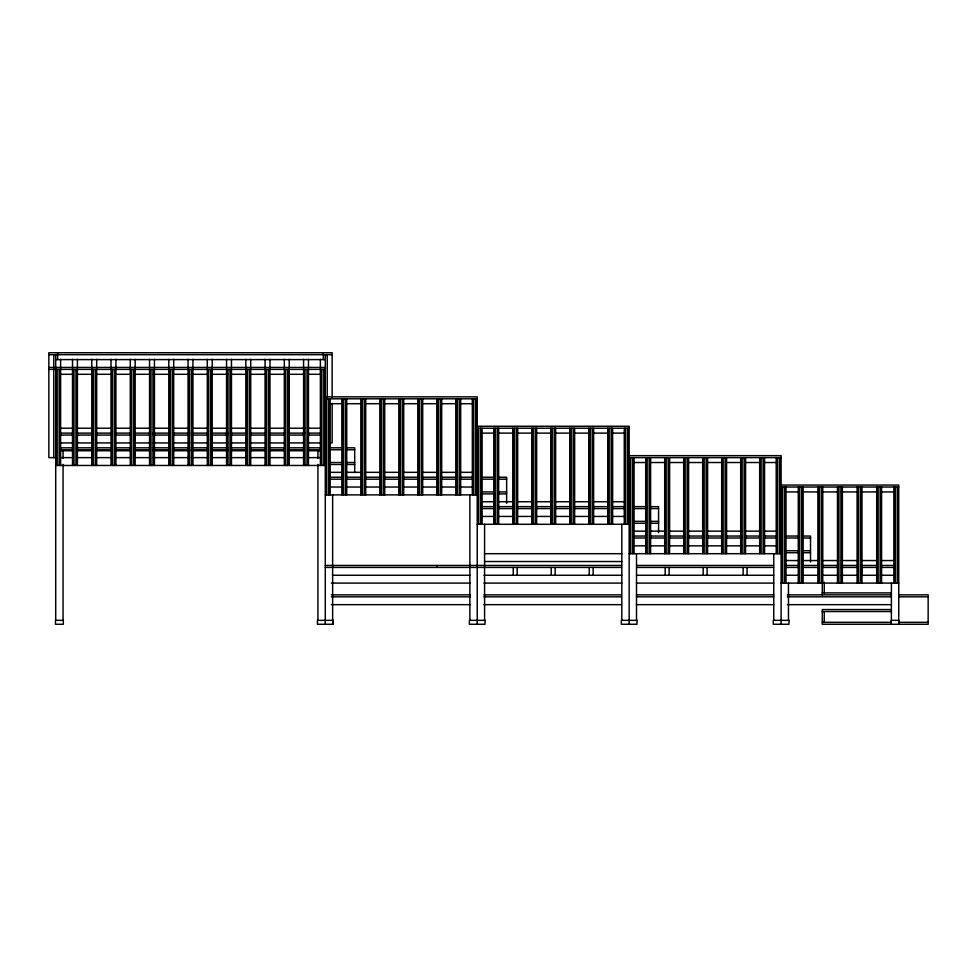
<?xml version="1.0" encoding="UTF-8"?>
<svg xmlns="http://www.w3.org/2000/svg" width="977" height="977" viewBox="0 0 977 977"><rect width="100%" height="100%" fill="white"/><g stroke="black" fill="none" stroke-linecap="round" stroke-linejoin="round"><path stroke-width="1.47" d="M48.85 354.688L332.143 354.688M55.713 359.597L325.28 359.597M48.85 367.437L325.28 367.437M48.85 369.391L325.28 369.391M60.281 374.301L72.469 374.301M77.036 374.301L92.265 374.301M96.833 374.301L112.062 374.301M115.115 374.301L130.344 374.301M134.911 374.301L150.14 374.301M153.181 374.301L169.937 374.301M172.99 374.301L188.219 374.301M191.26 374.301L208.016 374.301M211.056 374.301L227.812 374.301M230.853 374.301L246.094 374.301M250.662 374.301L265.891 374.301M268.931 374.301L284.16 374.301M288.728 374.301L303.969 374.301M308.537 374.301L320.712 374.301M325.28 396.845L477.228 396.845L477.228 624.266M325.28 398.811L477.228 398.811M329.847 403.709L341.999 403.709M346.554 403.709L361.746 403.709M364.787 403.709L379.98 403.709M384.547 403.709L399.74 403.709M402.78 403.709L417.973 403.709M422.528 403.709L437.72 403.709M440.761 403.709L457.48 403.709M460.509 403.709L472.673 403.709M477.228 426.253L629.164 426.253L629.164 624.266M60.269 428.219L72.432 428.219M77 428.219L92.204 428.219M96.772 428.219L111.976 428.219M116.532 428.219L130.222 428.219M134.777 428.219L149.982 428.219M154.549 428.219L169.754 428.219M172.795 428.219L187.999 428.219M192.554 428.219L207.759 428.219M210.8 428.219L227.531 428.219M230.572 428.219L247.303 428.219M250.344 428.219L265.549 428.219M268.59 428.219L285.308 428.219M288.349 428.219L305.08 428.219M308.121 428.219L320.285 428.219M477.228 428.219L629.164 428.219M60.269 433.116L72.469 433.116M77 433.116L92.265 433.116M96.772 433.116L112.062 433.116M115.115 433.116L130.344 433.116M134.777 433.116L150.14 433.116M153.181 433.116L169.937 433.116M172.795 433.116L188.219 433.116M191.26 433.116L208.016 433.116M210.8 433.116L227.812 433.116M230.572 433.116L247.303 433.116M250.344 433.116L265.891 433.116M268.59 433.116L285.308 433.116M288.349 433.116L305.08 433.116M308.121 433.116L320.712 433.116M481.783 433.116L493.935 433.116M498.502 433.116L513.694 433.116M516.735 433.116L531.928 433.116M536.483 433.116L551.675 433.116M554.716 433.116L569.909 433.116M574.464 433.116L589.668 433.116M594.224 433.116L607.902 433.116M612.457 433.116L624.608 433.116M60.281 435.07L72.469 435.07M77.036 435.07L92.265 435.07L92.265 442.923M96.833 435.07L112.062 435.07M115.115 435.07L130.344 435.07M134.911 435.07L150.14 435.07M153.181 435.07L169.937 435.07M172.99 435.07L188.219 435.07M191.26 435.07L208.016 435.07M211.056 435.07L227.812 435.07M230.853 435.07L246.094 435.07M250.662 435.07L265.891 435.07M268.931 435.07L284.16 435.07M303.969 435.07L288.728 435.07L288.74 442.923L303.994 442.923M308.537 435.07L320.712 435.07M60.281 442.923L72.872 442.923M77.036 442.923L92.644 442.923M95.685 442.923L112.416 442.923M115.115 442.923L130.662 442.923M133.702 442.923L150.421 442.923M153.181 442.923L170.193 442.923M172.99 442.923L188.439 442.923M191.26 442.923L208.199 442.923M211.056 442.923L227.812 442.923M230.853 442.923L246.216 442.923L246.302 435.07M250.662 442.923L265.988 442.923M268.931 442.923L284.234 442.923M308.537 442.923L320.725 442.923M329.701 442.923L332.143 442.923L332.143 403.367M60.281 447.82L72.872 447.82M77.036 447.82L92.644 447.82M95.685 447.82L112.416 447.82M115.115 447.82L130.662 447.82M133.702 447.82L150.421 447.82M153.181 447.82L170.193 447.82M172.99 447.82L188.439 447.82M191.26 447.82L208.199 447.82M211.056 447.82L227.812 447.82M230.853 447.82L246.216 447.82M250.662 447.82L265.988 447.82M268.931 447.82L284.234 447.82M288.728 447.82L303.994 447.82M308.537 447.82L320.725 447.82M329.701 447.82L342.927 447.82M345.87 447.82L354.688 447.82L354.688 472.575M60.281 449.774L72.469 449.774M77.036 449.774L92.265 449.774L92.265 457.627L77.036 457.627M96.833 449.774L112.062 449.774M115.115 449.774L130.344 449.774M134.911 449.774L150.14 449.774M153.181 449.774L169.937 449.774M172.99 449.774L188.219 449.774M191.26 449.774L208.016 449.774M211.056 449.774L227.812 449.774M230.853 449.774L246.094 449.774M250.662 449.774L265.891 449.774M268.931 449.774L284.16 449.774M303.969 449.774L288.728 449.774L288.74 457.627L303.969 457.627M308.537 449.774L320.712 449.774M329.701 449.774L342.927 449.774M345.87 449.774L354.688 449.774M60.122 450.763L72.469 450.763M77.036 450.763L92.265 450.763M96.833 450.763L112.062 450.763M115.115 450.763L130.344 450.763M134.911 450.763L150.14 450.763M153.181 450.763L169.937 450.763M172.99 450.763L188.219 450.763M191.26 450.763L208.016 450.763M211.056 450.763L227.812 450.763M230.853 450.763L246.094 450.763M250.662 450.763L265.891 450.763M268.931 450.763L284.16 450.763M288.728 450.763L303.969 450.763M308.537 450.763L320.871 450.763M629.164 455.661L781.111 455.661L781.111 624.266M55.713 457.627L48.85 457.627L48.85 352.734L332.143 352.734L332.143 397.285M60.281 457.627L72.469 457.627M96.833 457.627L112.062 457.627M115.115 457.627L130.344 457.627M134.911 457.627L150.14 457.627M153.181 457.627L169.937 457.627M172.99 457.627L188.219 457.627M191.26 457.627L208.016 457.627M211.056 457.627L227.812 457.627M230.853 457.627L246.094 457.627M250.662 457.627L265.891 457.627M268.931 457.627L284.16 457.627M308.537 457.627L320.712 457.627M629.164 457.627L781.111 457.627M329.701 462.524L342.927 462.524M345.87 462.524L354.688 462.524M633.731 462.524L645.882 462.524M650.438 462.524L664.116 462.524M668.671 462.524L683.863 462.524M688.431 462.524L703.623 462.524M706.664 462.524L721.856 462.524M726.412 462.524L741.604 462.524M744.645 462.524L759.837 462.524M764.393 462.524L776.556 462.524M329.701 464.478L342.927 464.478M345.87 464.478L354.688 464.478M55.713 465.467L325.28 465.467M329.847 472.331L341.999 472.331M346.554 472.331L361.746 472.331M364.787 472.331L379.98 472.331M384.547 472.331L399.74 472.331M402.78 472.331L417.973 472.331M422.528 472.331L437.72 472.331M440.761 472.331L457.48 472.331M460.509 472.331L472.673 472.331M329.847 477.228L341.999 477.228M346.554 477.228L361.746 477.228M364.787 477.228L379.98 477.228M384.547 477.228L399.74 477.228M402.78 477.228L417.973 477.228M422.528 477.228L437.72 477.228M440.761 477.228L457.48 477.228M460.509 477.228L472.673 477.228M481.637 477.228L493.397 477.228M497.818 477.228L506.636 477.228L506.636 503.326M329.847 479.182L341.999 479.182M346.554 479.182L361.746 479.182M364.787 479.182L379.98 479.182M384.547 479.182L399.74 479.182M402.78 479.182L417.973 479.182M422.528 479.182L437.72 479.182M440.761 479.182L457.48 479.182M460.509 479.182L472.673 479.182M481.637 479.182L493.397 479.182M497.818 479.182L506.636 479.182M781.111 485.068L898.742 485.068L898.742 624.266M329.847 487.034L341.999 487.034M346.554 487.034L361.746 487.034M364.787 487.034L379.98 487.034M384.547 487.034L399.74 487.034M402.78 487.034L417.973 487.034M422.528 487.034L437.72 487.034M440.761 487.034L457.48 487.034M460.509 487.034L472.673 487.034M781.111 487.034L898.742 487.034M481.637 491.932L493.397 491.932M497.818 491.932L506.636 491.932M785.63 491.932L799.21 491.932M802.227 491.932L818.811 491.932M821.828 491.932L838.413 491.932M841.429 491.932L858.026 491.932M861.042 491.932L876.125 491.932M880.643 491.932L894.224 491.932M481.637 493.886L493.397 493.886M497.818 493.886L506.636 493.886M325.28 494.875L477.228 494.875M481.783 501.738L493.935 501.738M498.502 501.738L513.694 501.738M516.735 501.738L531.928 501.738M536.483 501.738L551.675 501.738M554.716 501.738L569.909 501.738M574.464 501.738L589.668 501.738M594.224 501.738L607.902 501.738M612.457 501.738L624.608 501.738M481.783 506.636L493.935 506.636M498.502 506.636L513.694 506.636M516.735 506.636L531.928 506.636M536.483 506.636L551.675 506.636M554.716 506.636L569.909 506.636M574.464 506.636L589.668 506.636M594.224 506.636L607.902 506.636M612.457 506.636L624.608 506.636M633.584 506.636L646.811 506.636M649.754 506.636L658.571 506.636L658.571 532.587M481.783 508.59L493.935 508.59M498.502 508.59L513.694 508.59M516.735 508.59L531.928 508.59M536.483 508.59L551.675 508.59M554.716 508.59L569.909 508.59M574.464 508.59L589.668 508.59M594.224 508.59L607.902 508.59M612.457 508.59L624.608 508.59M633.584 508.59L646.811 508.59M649.754 508.59L658.571 508.59M481.783 516.442L493.935 516.442M498.502 516.442L513.694 516.442M516.735 516.442L531.928 516.442M536.483 516.442L551.675 516.442M554.716 516.442L569.909 516.442M574.464 516.442L589.668 516.442M594.224 516.442L607.902 516.442M612.457 516.442L624.608 516.442M633.584 521.339L646.811 521.339M649.754 521.339L658.571 521.339M633.584 523.293L646.811 523.293M649.754 523.293L658.571 523.293M477.228 524.283L629.164 524.283M633.731 531.146L645.882 531.146M650.438 531.146L664.116 531.146M668.671 531.146L683.863 531.146M688.431 531.146L703.623 531.146M706.664 531.146L721.856 531.146M726.412 531.146L741.604 531.146M744.645 531.146L759.837 531.146M764.393 531.146L776.556 531.146M633.731 536.043L645.882 536.043M650.438 536.043L664.116 536.043M668.671 536.043L683.863 536.043M688.431 536.043L703.623 536.043M706.664 536.043L721.856 536.043M726.412 536.043L741.604 536.043M744.645 536.043L759.837 536.043M764.393 536.043L776.556 536.043M785.52 536.043L798.759 536.043M803.167 536.043L810.519 536.043L810.519 561.995M633.731 538.009L645.882 538.009M650.438 538.009L664.116 538.009M668.671 538.009L683.863 538.009M688.431 538.009L703.623 538.009M706.664 538.009L721.856 538.009M726.412 538.009L741.604 538.009M744.645 538.009L759.837 538.009M764.393 538.009L776.556 538.009M785.52 538.009L798.759 538.009M803.167 538.009L810.519 538.009M633.731 545.85L645.882 545.85M650.438 545.85L664.116 545.85M668.671 545.85L683.863 545.85M688.431 545.85L703.623 545.85M706.664 545.85L721.856 545.85M726.412 545.85L741.604 545.85M744.645 545.85L759.837 545.85M764.393 545.85L776.556 545.85M785.52 550.747L798.759 550.747M803.167 550.747L810.519 550.747M785.52 552.713L798.759 552.713M803.167 552.713L810.519 552.713M484.58 553.69L621.812 553.69M629.164 553.69L781.111 553.69M785.63 560.554L799.21 560.554M802.227 560.554L818.811 560.554M821.828 560.554L838.413 560.554M841.429 560.554L858.026 560.554M861.042 560.554L876.125 560.554M880.643 560.554L894.224 560.554M484.58 561.531L621.812 561.531M325.28 565.451L621.567 565.451M636.76 565.451L773.515 565.451M785.63 565.451L799.21 565.451M802.227 565.451L818.811 565.451M821.828 565.451L838.413 565.451M841.429 565.451L858.026 565.451M861.042 565.451L876.125 565.451M880.643 565.451L894.224 565.451M325.28 567.417L621.567 567.417M636.76 567.417L773.515 567.417M785.63 567.417L799.21 567.417M802.227 567.417L818.811 567.417M821.828 567.417L838.413 567.417M841.429 567.417L858.026 567.417M861.042 567.417L876.125 567.417M880.643 567.417L894.224 567.417M332.632 575.258L469.876 575.258M483.896 575.258L621.812 575.258M636.418 575.258L773.674 575.258M785.63 575.258L799.21 575.258M802.227 575.258L818.811 575.258M821.828 575.258L838.413 575.258M841.429 575.258L858.026 575.258M860.615 575.258L877.395 575.258M880.436 575.258L894.224 575.258M331.386 583.098L470.169 583.098M483.896 583.098L621.812 583.098M636.418 583.098L773.674 583.098M781.111 583.098L898.742 583.098M822.28 592.892L891.244 592.892M331.386 594.859L470.169 594.859M483.896 594.859L621.164 594.859M636.418 594.859L773.674 594.859M787.401 594.859L891.244 594.859M898.742 594.859L928.15 594.859L928.15 624.266L822.28 624.266L822.28 609.563L891.244 609.563M331.386 596.825L470.169 596.825M483.896 596.825L621.164 596.825M636.418 596.825L773.674 596.825M787.401 596.825L891.122 596.825M898.742 596.825L928.15 596.825M331.386 604.665L470.169 604.665M483.896 604.665L621.164 604.665M636.418 604.665L773.674 604.665M787.401 604.665L891.122 604.665M822.28 611.529L891.244 611.529M822.28 622.312L891.244 622.312M898.742 622.312L928.15 622.312M898.987 624.266L898.987 620.346L891.146 620.346L891.146 624.266M897.277 487.034L897.277 583.098M895.311 487.034L895.311 583.098M893.845 487.034L893.845 583.098M891.39 583.098L891.39 620.346M881.584 487.034L881.584 583.098M880.118 487.034L880.118 583.098M878.152 487.034L878.152 583.098M876.687 487.034L876.687 583.098M861.983 487.034L861.983 583.098M861.494 567.417L861.494 575.258M860.517 487.034L860.517 583.098M858.551 487.034L858.551 583.098M857.085 487.034L857.085 583.098M842.382 487.034L842.382 583.098M840.904 487.034L840.904 583.098M838.95 487.034L838.95 583.098M837.472 487.034L837.472 583.098M824.246 582.121L824.246 592.892M824.246 611.529L824.246 622.312M822.768 487.034L822.768 583.098M822.28 567.417L822.28 575.258M822.28 582.121L822.28 594.859M821.303 487.034L821.303 583.098M819.337 487.034L819.337 583.098M817.871 487.034L817.871 583.098M803.167 487.034L803.167 583.098M801.69 487.034L801.69 583.098M799.736 487.034L799.736 583.098M798.27 487.034L798.27 583.098M788.463 583.098L788.463 620.346M786.009 487.034L786.009 583.098M784.543 487.034L784.543 583.098M782.577 487.034L782.577 583.098M779.634 457.627L779.634 553.69M777.68 457.627L777.68 553.69M776.214 457.627L776.214 553.69M773.76 553.69L773.76 620.346M764.564 457.627L764.564 553.69M763.098 457.627L763.098 553.69M761.132 457.627L761.132 553.69M759.666 457.627L759.666 553.69M747.051 567.417L747.051 575.258M745.573 457.627L745.573 553.69M745.085 538.009L745.085 545.85M744.108 457.627L744.108 553.69M743.118 567.417L743.118 575.258M742.141 457.627L742.141 553.69M740.676 457.627L740.676 553.69M726.583 457.627L726.583 553.69M725.117 457.627L725.117 553.69M723.151 457.627L723.151 553.69M721.685 457.627L721.685 553.69M707.592 457.627L707.592 553.69M707.104 538.009L707.104 545.85M707.104 567.417L707.104 575.258M706.115 457.627L706.115 553.69M704.161 457.627L704.161 553.69M703.184 567.417L703.184 575.258M702.683 457.627L702.683 553.69M688.602 457.627L688.602 553.69M687.124 457.627L687.124 553.69M685.17 457.627L685.17 553.69M683.692 457.627L683.692 553.69M669.599 457.627L669.599 553.69M669.111 538.009L669.111 545.85M669.111 567.417L669.111 575.258M668.134 457.627L668.134 553.69M666.167 457.627L666.167 553.69M665.19 567.417L665.19 575.258M664.702 457.627L664.702 553.69M650.609 457.627L650.609 553.69M649.143 457.627L649.143 553.69M647.177 457.627L647.177 553.69M645.712 457.627L645.712 553.69M636.515 553.69L636.515 620.346M634.073 457.627L634.073 553.69M632.595 457.627L632.595 553.69M630.641 457.627L630.641 553.69M627.698 428.219L627.698 524.283M625.732 428.219L625.732 524.283M624.266 428.219L624.266 524.283M621.812 524.283L621.812 620.346M612.628 428.219L612.628 524.283M611.15 428.219L611.15 524.283M609.196 428.219L609.196 524.283M607.731 428.219L607.731 524.283M593.637 428.219L593.637 524.283M593.149 567.417L593.149 575.258M592.16 428.219L592.16 524.283M590.206 428.219L590.206 524.283M589.216 508.59L589.216 516.442M589.216 567.417L589.216 575.258M588.728 428.219L588.728 524.283M574.647 428.219L574.647 524.283M573.169 428.219L573.169 524.283M571.215 428.219L571.215 524.283M569.738 428.219L569.738 524.283M555.644 428.219L555.644 524.283M555.156 567.417L555.156 575.258M554.179 428.219L554.179 524.283M552.213 428.219L552.213 524.283M551.236 508.59L551.236 516.442M551.236 567.417L551.236 575.258M550.747 428.219L550.747 524.283M536.654 428.219L536.654 524.283M535.188 428.219L535.188 524.283M533.222 428.219L533.222 524.283M531.757 428.219L531.757 524.283M517.663 428.219L517.663 524.283M517.175 567.417L517.175 575.258M516.198 428.219L516.198 524.283M514.232 428.219L514.232 524.283M513.255 508.59L513.255 516.442M513.255 567.417L513.255 575.258M512.766 428.219L512.766 524.283M498.673 428.219L498.673 524.283M497.195 428.219L497.195 524.283M495.241 428.219L495.241 524.283M493.764 428.219L493.764 524.283M484.58 524.283L484.58 620.346M482.125 428.219L482.125 524.283M480.66 428.219L480.66 524.283M478.693 428.219L478.693 524.283M475.762 398.811L475.762 494.875M473.796 398.811L473.796 494.875M472.331 398.811L472.331 494.875M469.876 494.875L469.876 620.346M460.68 398.811L460.68 494.875M459.214 398.811L459.214 494.875M457.248 398.811L457.248 494.875M455.783 398.811L455.783 494.875M441.689 398.811L441.689 494.875M441.201 479.182L441.201 487.034M440.224 398.811L440.224 494.875M438.258 398.811L438.258 494.875M437.281 565.451L437.281 567.417M436.792 398.811L436.792 494.875M422.699 398.811L422.699 494.875M421.234 398.811L421.234 494.875M419.267 398.811L419.267 494.875M417.802 398.811L417.802 494.875M403.709 398.811L403.709 494.875M403.22 479.182L403.22 487.034M402.231 398.811L402.231 494.875M400.277 398.811L400.277 494.875M398.811 398.811L398.811 494.875M384.718 398.811L384.718 494.875M383.24 398.811L383.24 494.875M381.286 398.811L381.286 494.875M379.809 398.811L379.809 494.875M365.716 398.811L365.716 494.875M365.227 479.182L365.227 487.034M364.25 398.811L364.25 494.875M362.296 398.811L362.296 494.875M360.818 398.811L360.818 494.875M346.725 398.811L346.725 494.875M345.26 398.811L345.26 494.875M343.293 398.811L343.293 494.875M341.828 398.811L341.828 494.875M332.888 620.346L332.888 624.266M332.632 494.875L332.632 620.346M330.189 398.811L330.189 494.875M328.712 398.811L328.712 494.875M327.246 354.688L327.246 397.285M326.758 398.811L326.758 494.875M325.28 354.688L325.28 624.266M323.814 369.391L323.814 465.467M323.326 352.734L323.326 359.597M321.86 369.391L321.86 465.467M320.383 359.267L320.383 368.414M320.383 369.391L320.383 465.467M317.928 450.763L317.928 458.335M317.928 464.393L317.928 620.346M308.476 359.267L308.476 368.414M308.476 369.391L308.476 465.467M307.01 369.391L307.01 465.467M305.044 369.391L305.044 465.467M303.578 359.267L303.578 368.414M303.578 369.391L303.578 465.467M289.229 359.267L289.229 368.414M289.229 369.391L289.229 465.467M287.751 369.391L287.751 465.467M285.797 369.391L285.797 465.467M284.319 359.267L284.319 368.414M284.319 369.391L284.319 465.467M269.97 359.267L269.97 368.414M269.97 369.391L269.97 465.467M268.504 369.391L268.504 465.467M266.538 369.391L266.538 465.467M265.072 359.267L265.072 368.414M265.072 369.391L265.072 465.467M250.71 359.267L250.71 368.414M250.71 369.391L250.71 465.467M249.245 369.391L249.245 465.467M247.279 369.391L247.279 465.467M246.302 449.774L246.302 457.627M245.813 359.267L245.813 368.414M245.813 369.391L245.813 465.467M231.464 359.267L231.464 368.414M231.464 369.391L231.464 465.467M229.986 369.391L229.986 465.467M228.032 369.391L228.032 465.467M226.554 359.267L226.554 368.414M226.554 369.391L226.554 465.467M212.204 359.267L212.204 368.414M212.204 369.391L212.204 465.467M211.716 435.07L211.716 442.923M211.716 449.774L211.716 457.627M210.739 369.391L210.739 465.467M208.773 369.391L208.773 465.467M207.307 359.267L207.307 368.414M207.307 369.391L207.307 465.467M192.945 359.267L192.945 368.414M192.945 369.391L192.945 465.467M191.48 369.391L191.48 465.467M189.514 369.391L189.514 465.467M188.048 359.267L188.048 368.414M188.048 369.391L188.048 465.467M173.698 359.267L173.698 368.414M173.698 369.391L173.698 465.467M172.221 369.391L172.221 465.467M170.267 369.391L170.267 465.467M169.277 435.07L169.277 442.923M169.277 449.774L169.277 457.627M168.789 359.267L168.789 368.414M168.789 369.391L168.789 465.467M154.439 359.267L154.439 368.414M154.439 369.391L154.439 465.467M152.974 369.391L152.974 465.467M151.008 369.391L151.008 465.467M149.542 359.267L149.542 368.414M149.542 369.391L149.542 465.467M135.18 359.267L135.18 368.414M135.18 369.391L135.18 465.467M134.692 435.07L134.692 442.923M134.692 449.774L134.692 457.627M133.715 369.391L133.715 465.467M131.748 369.391L131.748 465.467M130.283 359.267L130.283 368.414M130.283 369.391L130.283 465.467M115.933 359.267L115.933 368.414M115.933 369.391L115.933 465.467M114.456 369.391L114.456 465.467M112.502 369.391L112.502 465.467M111.024 359.267L111.024 368.414M111.024 369.391L111.024 465.467M96.674 359.267L96.674 368.414M96.674 369.391L96.674 465.467M95.209 369.391L95.209 465.467M93.242 369.391L93.242 465.467M91.777 359.267L91.777 368.414M91.777 369.391L91.777 465.467M77.415 359.267L77.415 368.414M77.415 369.391L77.415 465.467M75.95 369.391L75.95 465.467M73.983 369.391L73.983 465.467M72.518 359.267L72.518 368.414M72.518 369.391L72.518 465.467M63.065 450.763L63.065 458.335M63.065 464.393L63.065 620.346M60.611 359.267L60.611 368.414M60.611 369.391L60.611 465.467M59.145 369.391L59.145 465.467M57.667 352.734L57.667 359.597M57.179 369.391L57.179 465.467M55.713 354.688L55.713 620.346M53.747 354.688L53.747 368.256M53.747 369.391L53.747 457.627M63.31 620.346L55.469 620.346L55.469 624.266L63.31 624.266L63.31 620.346M333.133 620.346L317.44 620.346L317.44 624.266L333.133 624.266L333.133 620.346M485.068 620.346L469.387 620.346L469.387 624.266L485.068 624.266L485.068 620.346M637.016 620.346L621.323 620.346L621.323 624.266L637.016 624.266L637.016 620.346M788.952 620.346L773.271 620.346L773.271 624.266L788.952 624.266L788.952 620.346"/></g></svg>
